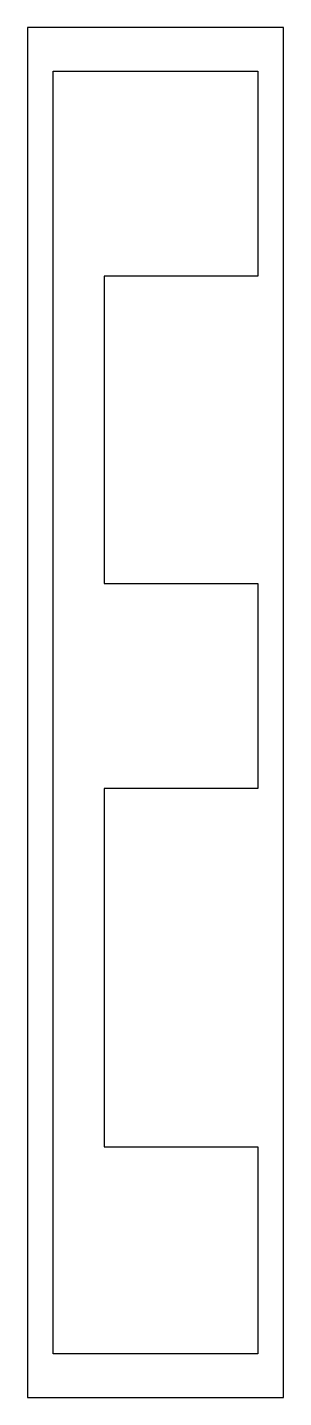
# Model space of a CAD drawing. Extents: x 0 to 20, y 0 to 107.
import ezdxf

# ---------------------------------------------------------------- set-up
doc = ezdxf.new("R2010")
doc.units = 0
doc.layers.add('CUT', color=7, linetype='Continuous')
doc.layers.add('OUTSIDE', color=1, linetype='Continuous')

msp = doc.modelspace()

# ---------------------------------------------------------------- linework, layer by layer
at = {"layer": 'CUT'}
msp.add_lwpolyline([(18, 103.575), (18, 87.575), (5.9975, 87.575), (5.9975, 63.575), (18, 63.575), (18, 47.575), (5.9975, 47.575), (5.9975, 19.575), (18, 19.575), (18, 3.425), (2, 3.425), (2, 103.575)], close=True, dxfattribs=at)
at = {"layer": 'OUTSIDE'}
msp.add_lwpolyline([(0, 0), (20, 0), (20, 107), (0, 107)], close=True, dxfattribs=at)

doc.saveas('drawing.dxf')
